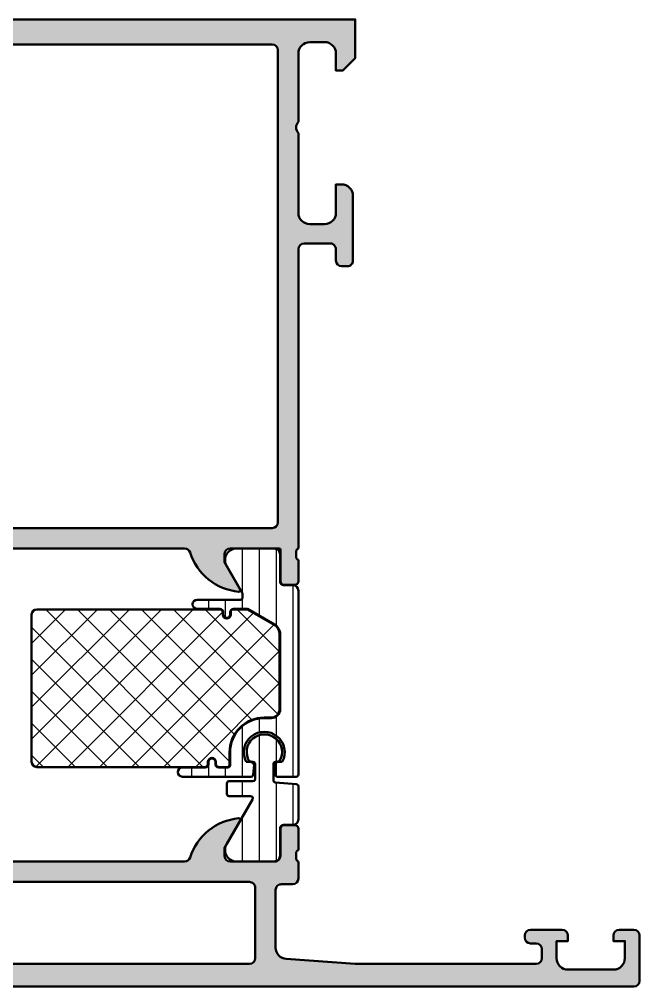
# Model space of a CAD drawing. Extents: x -30 to 78, y 0 to 85.
# Drawn here: x 23.5 to 78, y 0 to 85 of the extents above; entities that cross this region are included whole.
import ezdxf

# ---------------------------------------------------------------- set-up
doc = ezdxf.new("R2010")
doc.units = 0
for name, color, linetype, lineweight in [('0S-Alu contour', 7, 'Continuous', 50), ('0S-Alu hatch', 252, 'Continuous', 25), ('0S-Plastic contour', 254, 'Continuous', 50), ('0S-Plastic hatch', 253, 'Continuous', 25), ('0S-PT contour', 91, 'Continuous', 50), ('0S-PT hatch', 103, 'Continuous', 25)]:
    doc.layers.add(name, color=color, linetype=linetype, lineweight=lineweight)
pattern_1 = [(90, (0, 0), (-1.4859, 0), [])]

# ---------------------------------------------------------------- blocks, each defined once
blk = doc.blocks.new('375310__9A514307_B921_4248_928E_A58CED2AF7BE_')
at = {"layer": '0S-Alu hatch'}
h = blk.add_hatch(color=256, dxfattribs=at)
edge = h.paths.add_edge_path()
edge.add_arc((-28.50002094818807, 83.50002094818805), 1.499979051958224, 89.99919982698273, 180.0008001731317)
edge.add_line((-30.00000000000002, 83.49999999999702), (-30.00000000000002, 79))
edge.add_arc((-29.49997331996971, 79.00002668003032), 0.5000266807420884, 180.0030571432409, 269.9969428568634)
edge.add_line((-29.50000000000003, 78.50000000000001), (-28.19998168945316, 78.5))
edge.add_arc((-28.19997136934261, 78.99998967988945), 0.4999896799959604, 269.9988173780336, 360.0011826222799)
edge.add_line((-27.69998168945316, 79.00000000000004), (-27.69998168945316, 79.5))
edge.add_line((-27.69998168945316, 79.5), (-28.69998168945315, 79.5))
edge.add_line((-28.69998168945315, 79.5), (-28.69998168945315, 81.79998779296875))
edge.add_ellipse((-27.7000380926278, 81.80004419614339), major_axis=(-0.9999435984161058, 0), ratio=1, start_angle=-90.00323184614109, end_angle=0.0032318460986857644, ccw=False)
edge.add_line((-27.69998168945316, 82.79998779296875), (-23.69998168945315, 82.79998779296875))
edge.add_ellipse((-23.69997606790804, 81.79999341451386), major_axis=(-0.999994378470687, 0), ratio=1, start_angle=179.9996779066076, end_angle=270.00032209261985, ccw=False)
edge.add_line((-22.69998168945315, 81.79998779295526), (-22.69998168945315, 79.5))
edge.add_line((-22.69998168945315, 79.5), (-23.69998168945315, 79.5))
edge.add_line((-23.69998168945315, 79.5), (-23.69998168945315, 79))
edge.add_arc((-23.19999200956369, 78.99998967988947), 0.4999896799959737, 179.9988173777201, 270.0011826219647)
edge.add_line((-23.19998168945315, 78.5), (-20.50000000000003, 78.5))
edge.add_ellipse((-20.49997947233244, 78.00002052766759), major_axis=(-0.4999794727538154, 0), ratio=1, start_angle=179.9976476060077, end_angle=270.0023523940098, ccw=False)
edge.add_line((-20.00000000000003, 78.00000000000014), (-20.00000000000003, 70.49999999999999))
edge.add_arc((-19.4999758602451, 70.50002413975494), 0.500024140337627, 180.0027660783855, 269.9972339213987)
edge.add_line((-19.5, 70.00000000000001), (-18.19998168945315, 70))
edge.add_arc((-18.19996880787697, 70.4999871184238), 0.4999871185897568, 269.9985238420723, 360.0014761578453)
edge.add_line((-17.69998168945315, 70.49999999999928), (-17.69998168945315, 71))
edge.add_line((-17.69998168945315, 71), (-18.69998168945315, 71))
edge.add_line((-18.69998168945315, 71), (-18.69998168945315, 72.49999999999999))
edge.add_ellipse((-17.69999824312259, 72.50001655366943), major_axis=(-0.9999834464675711, 0), ratio=1, start_angle=-90.00094847109602, end_angle=0.0009484710503215865, ccw=False)
edge.add_line((-17.69998168945314, 73.49999999999999), (-13.69998168945315, 73.5))
edge.add_ellipse((-13.70001450311283, 72.49996718634033), major_axis=(-1.000032814198022, 0), ratio=1, start_angle=180.0018800225579, end_angle=269.9981199774813, ccw=False)
edge.add_line((-12.69998168945316, 72.5000000000007), (-12.69998168945317, 71))
edge.add_line((-12.69998168945317, 71), (-13.69998168945317, 71))
edge.add_line((-13.69998168945317, 71), (-13.69998168945317, 70.5))
edge.add_arc((-13.19999457102933, 70.49998711842383), 0.499987118589771, 179.9985238419079, 270.0014761579228)
edge.add_line((-13.19998168945319, 70), (-11.89999389648441, 70))
edge.add_arc((-11.89998101490823, 70.4999871184238), 0.499987118589755, 269.9985238420723, 360.0014761578453)
edge.add_line((-11.39999389648442, 70.49999999999928), (-11.39999389648441, 72.99998474121092))
edge.add_ellipse((-10.89999370884344, 72.99998455356996), major_axis=(-0.50000018764101, 0), ratio=1, start_angle=270.00002150206535, end_angle=359.9999785025289, ccw=False)
edge.add_line((-10.89999389648443, 73.49998474121092), (-5.500000000000056, 73.49998474121092))
edge.add_ellipse((-5.499990037868124, 72.99999470334284), major_axis=(-0.499990037967348, 0), ratio=1, start_angle=179.9988584005522, end_angle=270.00114159897475, ccw=False)
edge.add_line((-5.000000000000024, 72.99998474120956), (-5.000000000000014, 65.69999694824216))
edge.add_arc((-4.499947417630437, 65.70004953061176), 0.5000525851341845, 180.0060248621259, 269.9939751379149)
edge.add_line((-4.500000000000042, 65.19999694824217), (-2.000000000000028, 65.19999694824217))
edge.add_line((-2.000000000000028, 65.19999694824217), (-2.000000000000028, 58.5))
edge.add_ellipse((-2.52497579233249, 58), major_axis=(-0.7249824705019403, 0), ratio=1, start_angle=136.3958616163873, end_angle=223.6041383836129, ccw=False)
edge.add_line((-2.000000000000026, 57.5), (-2.000000000000028, 53))
edge.add_ellipse((-2.524975792332512, 52.5), major_axis=(-0.7249824705019556, 0), ratio=1, start_angle=136.3958616163883, end_angle=223.6041383836118, ccw=False)
edge.add_line((-2.000000000000028, 52), (-2.000000000000042, 38.50007519909436))
edge.add_ellipse((-2.078836446543077, 38.23255460710125), major_axis=(-0.2788950563274183, 0), ratio=1, start_angle=178.8354106259013, end_angle=253.5801235805088, ccw=False)
edge.add_line((-1.799999000000042, 38.22688619910287), (-1.799999000000042, 37.77329219910286))
edge.add_ellipse((-2.078867095643201, 37.7676315396258), major_axis=(-0.2789255417371403, 0), ratio=1, start_angle=106.4245945553532, end_angle=181.1628700728862, ccw=False)
edge.add_line((-2.000000000000042, 37.50008819910287), (-2.000000000000056, 35.62007719909437))
edge.add_arc((-1.700000000000059, 35.62007719909436), 0.2999999999999971, 180, 270)
edge.add_line((-1.700000000000059, 35.32007719909437), (-0.7200256809572636, 35.32007719909436))
edge.add_arc((-0.7200256809572636, 35.62007719909437), 0.3000000000000114, 270, 360)
edge.add_line((-0.4200256809572523, 35.62007719909437), (-0.4200256809572807, 38.38007519909435))
edge.add_ellipse((-0.3001008800516202, 38.38007519909432), major_axis=(-0.1199248009056604, 0), ratio=1, start_angle=269.999999999998, end_angle=360, ccw=False)
edge.add_line((-0.3001008800516161, 38.49999999999998), (4.000030517578082, 38.5))
edge.add_ellipse((4.000030517578087, 38.00000000000001), major_axis=(-0.4999999999999929, 0), ratio=1, start_angle=180, end_angle=270.0000000000006, ccw=False)
edge.add_line((4.500030517578082, 38), (4.500030517578096, 37.29999999999999))
edge.add_line((4.500030517578096, 37.29999999999999), (3.118535059955718, 34.90717967697246))
edge.add_arc((3.238150302226401, 34.83811978464832), 0.1381197846483158, 150.0000000000047, 275.6225775508003)
edge.add_arc((2.761807276404297, 39.67660886184761), 4.999999999999795, 275.622577550794, 342.2515836439304)
edge.add_ellipse((8.000020064953619, 38.0000033455928), major_axis=(-0.4999890250126799, 0), ratio=1, start_angle=270.0000000000002, end_angle=342.25158364392877, ccw=False)
edge.add_line((8.000020064953617, 38.49999237060549), (38.00001045262445, 38.49999237060546))
edge.add_ellipse((38.0000104526244, 38.00000334559283), major_axis=(-0.4999890250126242, 0), ratio=1, start_angle=197.7484163560657, end_angle=269.9999999999943, ccw=False)
edge.add_arc((43.23822324117371, 39.67660886184765), 4.99999999999984, 197.7484163560703, 264.3774224492069)
edge.add_arc((42.76188021535167, 34.83811978464829), 0.1381197846482885, 264.3774224492044, 389.9999999999987)
edge.add_line((42.88149545762233, 34.90717967697243), (41.49999999999997, 37.3))
edge.add_line((41.49999999999997, 37.3), (41.49999999999997, 38))
edge.add_ellipse((41.99999999999998, 37.99999999999999), major_axis=(-0.5000000000000142, 0), ratio=1, start_angle=270.0000000000008, end_angle=360, ccw=False)
edge.add_line((41.99999999999998, 38.50000000000001), (46.30013139762968, 38.5))
edge.add_ellipse((46.30013139762968, 38.38007519909434), major_axis=(-0.1199248009056646, 0), ratio=1, start_angle=180, end_angle=269.9999999999966, ccw=False)
edge.add_line((46.42005619853533, 38.38007519909434), (46.42005619853533, 35.62007719909437))
edge.add_arc((46.72005619853535, 35.62007719909437), 0.3000000000000105, 180, 270)
edge.add_line((46.72005619853535, 35.32007719909436), (47.70003051757811, 35.32007719909436))
edge.add_arc((47.7000305175781, 35.62007719909437), 0.3000000000000114, 270.0000000000013, 360)
edge.add_line((48.00003051757812, 35.62007719909437), (48.00003051757812, 37.50008819910288))
edge.add_ellipse((48.07889761322129, 37.76763153962581), major_axis=(-0.2789255417371423, 0), ratio=1, start_angle=-1.1628700728879835, end_angle=73.57540544464621, ccw=False)
edge.add_line((47.80002951757813, 37.77329219910288), (47.80002951757812, 38.22688619910289))
edge.add_ellipse((48.07882441711607, 38.23255374217516), major_axis=(-0.2788525005318248, 0), ratio=1, start_angle=-73.580123580507, end_angle=1.1645893740957263, ccw=False)
edge.add_line((47.99999999999997, 38.50003351396951), (47.99999999999997, 64.80001068115234))
edge.add_ellipse((48.50004355943127, 64.79996712172104), major_axis=(-0.5000435613285635, 0), ratio=1, start_angle=270.0049911083112, end_angle=359.9950088916195, ccw=False)
edge.add_line((48.49999999999997, 65.30001068115234), (50.79998779296872, 65.30001068115234))
edge.add_ellipse((50.80003856690288, 64.80006145508649), major_axis=(-0.4999492286441056, 0), ratio=1, start_angle=179.9941811448115, end_angle=270.00581885514515, ccw=False)
edge.add_line((51.29998779296872, 64.80001068115199), (51.29998779296872, 63.80001068115234))
edge.add_arc((51.80003518638221, 63.80005807456583), 0.5000473956594107, 180.0054303704153, 269.9945696296045)
edge.add_line((51.79998779296872, 63.30001068115234), (52.29998779296872, 63.30001068115234))
edge.add_arc((52.30003474688096, 63.7999637272401), 0.4999530482926306, 269.9946189726885, 360.0053810273283)
edge.add_line((52.79998779296872, 63.80001068115249), (52.79998779296872, 69.50000762939453))
edge.add_arc((51.80004229517116, 69.50005450258917), 0.9999454988961675, 359.9973142174056, 450.0031229163782)
edge.add_line((51.79998779296872, 70.5), (51.29998779296872, 70.5))
edge.add_line((51.29998779296872, 70.5), (51.29998779296872, 68.00000762939455))
edge.add_ellipse((50.30002373348253, 67.99997168888072), major_axis=(-0.9999640601320793, 0), ratio=1, start_angle=89.99794068623362, end_angle=180.0020593137158, ccw=False)
edge.add_line((50.29998779296872, 67.00000762939453), (48.99999999999997, 67.00000762939453))
edge.add_ellipse((49.0000000353033, 68.00000766469785), major_axis=(-1.000000035303316, 0), ratio=1, start_angle=-2.091309795559937e-06, end_angle=89.99999797726872, ccw=False)
edge.add_line((47.99999999999997, 68.00000770119809), (47.99999999999997, 75))
edge.add_ellipse((48.52501950491387, 75.5), major_axis=(-0.7250141243727902, 0), ratio=1, start_angle=-43.60175592635392, end_angle=43.60175592635392, ccw=False)
edge.add_line((47.99999999999997, 76), (47.99999999999997, 82))
edge.add_ellipse((49.00000950475102, 81.99999049524897), major_axis=(-1.000009504796218, 0), ratio=1, start_angle=270.0005445769443, end_angle=359.99945542223486, ccw=False)
edge.add_line((48.99999999999997, 83), (50.29998779296872, 83))
edge.add_ellipse((50.30003676644987, 82.00004897348116), major_axis=(-0.9999510277181028, 0), ratio=1, start_angle=179.9971938887644, end_angle=270.00280611120115, ccw=False)
edge.add_line((51.29998779296872, 81.99999999999942), (51.29998779296872, 80.5))
edge.add_line((51.29998779296872, 80.5), (51.90002441406247, 80.5))
edge.add_line((51.90002441406247, 80.5), (52.99999999999997, 81.59997558593749))
edge.add_line((52.99999999999997, 81.59997558593749), (52.99999999999997, 85))
edge.add_line((52.99999999999997, 85), (-28.50000000000001, 85))
edge = h.paths.add_edge_path()
edge.add_ellipse((-20.39997229062388, 82.29996618710823), major_axis=(-0.5000216063273192, 0), ratio=1, start_angle=270.002475742259, end_angle=359.99752425765945, ccw=False)
edge.add_line((-20.3999938964844, 82.79998779296875), (-5.500000000000028, 82.79998779296875))
edge.add_ellipse((-5.499755161839118, 82.30023263112967), major_axis=(-0.499755221814187, 0), ratio=1, start_angle=179.9719298703978, end_angle=270.0280701296009, ccw=False)
edge.add_line((-5.000000000000028, 82.29998779296876), (-5.000000000000021, 75.79998779296876))
edge.add_ellipse((-5.499755161839118, 75.79974295480784), major_axis=(-0.499755221814187, 0), ratio=1, start_angle=89.9719298703991, end_angle=180.0280701296023, ccw=False)
edge.add_line((-5.500000000000028, 75.29998779296875), (-17.69998168945314, 75.29998779296876))
edge.add_ellipse((-17.69996587499508, 75.80000360742683), major_axis=(-0.5000158147081559, 0), ratio=1, start_angle=0.00181214617907699, end_angle=89.99818785391352, ccw=False)
edge.add_line((-18.19998168945315, 75.79998779296875), (-18.19998168945316, 79.29998779295525))
edge.add_arc((-19.19997606790805, 79.29999341451384), 0.9999943784706994, 359.9996779066075, 450.0003220926192)
edge.add_line((-19.19998168945315, 80.29998779296875), (-20.39999389648439, 80.29998779296875))
edge.add_ellipse((-20.39994103488215, 80.800040654571), major_axis=(-0.5000528643963099, 0), ratio=1, start_angle=0.0060568530003024534, end_angle=89.993943146959, ccw=False)
edge.add_line((-20.8999938964844, 80.79998779296876), (-20.8999938964844, 82.29998779296947))
edge = h.paths.add_edge_path()
edge.add_ellipse((-2.700226527614034, 82.30023263112963), major_axis=(-0.4997552218142097, 0), ratio=1, start_angle=-90.02807012959761, end_angle=0.028070129589309545, ccw=False)
edge.add_line((-2.699981689453153, 82.79998779296875), (45.70001220703121, 82.79998779296875))
edge.add_ellipse((45.70000066626688, 82.29997625220439), major_axis=(-0.5000115408975294, 0), ratio=1, start_angle=180.0013224435664, end_angle=269.99867755634614, ccw=False)
edge.add_line((46.20001220703122, 82.29998779296876), (46.20001220703121, 40.79999542236311))
edge.add_ellipse((45.6999850333648, 40.80002259602969), major_axis=(-0.5000271744047784, 0), ratio=1, start_angle=90.00311370357468, end_angle=179.9968862964078, ccw=False)
edge.add_line((45.70001220703121, 40.29999542236327), (0.3000183105468324, 40.29999542236327))
edge.add_ellipse((0.3000184981878249, 40.79999561000426), major_axis=(-0.5000001876410206, 0), ratio=1, start_angle=2.149747109569944e-05, end_angle=89.9999784979342, ccw=False)
edge.add_line((-0.1999816894531534, 40.79999542236328), (-0.1999816894531534, 48.79999542236328))
edge.add_line((-0.1999816894531534, 48.79999542236328), (0.4999999999999716, 49.50000000000001))
edge.add_line((0.4999999999999716, 49.50000000000001), (0.4999999999999716, 60.50000000000001))
edge.add_line((0.4999999999999716, 60.50000000000001), (-0.1999816894531534, 61.19999694824219))
edge.add_line((-0.1999816894531534, 61.19999694824219), (-0.1999816894531465, 65.90000000000524))
edge.add_arc((-1.200003307412458, 65.89997838204069), 1.000021618192975, 0.0012385913539571, 89.99876140894611)
edge.add_line((-1.199981689453153, 66.9), (-2.699981689453139, 66.89999999999999))
edge.add_ellipse((-2.699994571029321, 67.39998711842382), major_axis=(-0.499987118589771, 0), ratio=1, start_angle=-0.0014761580922026951, end_angle=90.0014761579277, ccw=False)
edge.add_line((-3.199981689453153, 67.39999999999999), (-3.199981689453154, 82.29998779296884))
at = {"layer": '0S-Alu contour', "color": 7}
for points in [[(51.29998779296872, 81.99999999999942), (51.29998779296872, 80.5), (51.90002441406247, 80.5), (52.99999999999997, 81.59997558593749), (52.99999999999997, 85), (-28.50000000000001, 85)], [(-2.699981689453153, 82.79998779296875), (45.70001220703121, 82.79998779296875)], [(48.99999999999997, 83), (50.29998779296872, 83)], [(46.20001220703122, 82.29998779296876), (46.20001220703121, 40.79999542236311)], [(47.99999999999997, 76), (47.99999999999997, 82)], [(47.99999999999997, 68.00000770119809), (47.99999999999997, 75)], [(51.79998779296872, 70.5), (51.29998779296872, 70.5), (51.29998779296872, 68.00000762939455)], [(52.79998779296872, 63.80001068115249), (52.79998779296872, 69.50000762939453)], [(50.29998779296872, 67.00000762939453), (48.99999999999997, 67.00000762939453)], [(47.99999999999997, 38.50003351396951), (47.99999999999997, 64.80001068115234)], [(48.49999999999997, 65.30001068115234), (50.79998779296872, 65.30001068115234)], [(51.29998779296872, 64.80001068115199), (51.29998779296872, 63.80001068115234)], [(51.79998779296872, 63.30001068115234), (52.29998779296872, 63.30001068115234)], [(45.70001220703121, 40.29999542236327), (0.300018310546832, 40.29999542236327)], [(8.000020064953617, 38.49999237060549), (38.00001045262445, 38.49999237060546)], [(41.99999999999998, 38.50000000000001), (46.30013139762968, 38.5)], [(46.42005619853533, 38.38007519909434), (46.42005619853533, 35.62007719909437)], [(42.88149545762233, 34.90717967697243), (41.49999999999997, 37.3), (41.49999999999997, 38)], [(47.80002951757813, 37.77329219910288), (47.80002951757812, 38.22688619910289)], [(48.00003051757812, 35.62007719909437), (48.00003051757812, 37.50008819910288)], [(46.72005619853535, 35.32007719909436), (47.70003051757811, 35.32007719909436)]]:
    blk.add_lwpolyline(points, dxfattribs=at)
at = {"layer": '0S-Alu contour', "color": 7, "extrusion": (0, 0, -1)}
for centre, radius, start, end in [((-45.70000066626688, 82.29997625220439), 0.5000115408975294, 90.00132244365388, 179.9986775564336), ((-49.00000950475102, 81.99999049524897), 1.000009504796218, 0.0005445777651292, 89.9994554230557), ((-50.30003676644987, 82.00004897348116), 0.9999510277181028, 89.99719388879888, 180.0028061112356), ((-48.52501950491387, 75.5), 0.7250141243727902, 316.3982440736461, 43.60175592635392), ((-49.0000000353033, 68.00000766469785), 1.000000035303316, 270.0000020227313, 2.0913097892e-06), ((-50.30002373348253, 67.99997168888072), 0.9999640601320793, 179.9979406862842, 270.0020593137665), ((-48.50004355943127, 64.79996712172104), 0.5000435613285635, 0.0049911083804904, 89.99500889168881), ((-50.80003856690288, 64.80006145508649), 0.4999492286441056, 89.99418114485486, 180.0058188551886), ((-45.6999850333648, 40.80002259602969), 0.5000271744047784, 180.0031137035923, 269.9968862964253), ((-38.0000104526244, 38.00000334559283), 0.4999890250126242, 90.0000000000057, 162.2515836439343), ((-41.99999999999998, 37.99999999999999), 0.5000000000000142, 0, 89.9999999999992), ((-46.30013139762968, 38.38007519909434), 0.1199248009056646, 90.0000000000034, 180), ((-48.07882441711607, 38.23255374217516), 0.2788525005318248, 358.8354106259043, 73.58012358050706), ((-48.07889761322129, 37.76763153962581), 0.2789255417371423, 286.4245945553538, 1.162870072888105)]:
    blk.add_arc(centre, radius, start, end, dxfattribs=at)
at = {"layer": '0S-Alu contour', "color": 7}
for centre, radius, start, end in [((51.80004229517116, 69.50005450258917), 0.9999454988961675, 359.9973142174056, 90.00312291637825), ((51.80003518638221, 63.80005807456583), 0.5000473956594107, 180.0054303704153, 269.9945696296045), ((52.30003474688096, 63.7999637272401), 0.4999530482926306, 269.9946189726885, 0.0053810273282649), ((43.23822324117371, 39.67660886184765), 4.99999999999984, 197.7484163560703, 264.3774224492069), ((42.76188021535167, 34.83811978464829), 0.1381197846482885, 264.3774224492044, 29.99999999999864), ((46.72005619853535, 35.62007719909437), 0.3000000000000105, 180, 270), ((47.7000305175781, 35.62007719909437), 0.3000000000000114, 270.0000000000013, 0)]:
    blk.add_arc(centre, radius, start, end, dxfattribs=at)
blk = doc.blocks.new('244461__0078C74A_C8FC_4D40_96A5_D11F577A9E8A___936E361C_1576_4B67_9354_2CA2E12B6F34_')
at = {"layer": '0S-Plastic hatch'}
h = blk.add_hatch(dxfattribs=at)
h.set_pattern_fill('ANSI31', color=256, scale=0.4680000000000001, angle=45, style=0)
h.set_pattern_definition(pattern_1)
edge = h.paths.add_edge_path()
edge.add_line((47.99999999999997, 34.79000300009986), (47.99999999999997, 18.65002250671386))
edge.add_line((47.99999999999997, 18.65002250671386), (47.97308349609372, 18.55010795593261))
edge.add_line((47.97308349609372, 18.55010795593261), (47.89991760253903, 18.47692680358886))
edge.add_line((47.89991760253903, 18.47692680358886), (47.79998779296872, 18.45001029968261))
edge.add_line((47.79998779296872, 18.45001029968261), (46.16998291015621, 18.45001029968261))
edge.add_line((46.16998291015621, 18.45001029968261), (46.07006835937497, 18.47692680358886))
edge.add_line((46.07006835937497, 18.47692680358886), (45.99690246582028, 18.55010795593261))
edge.add_line((45.99690246582028, 18.55010795593261), (45.96998596191403, 18.65002250671386))
edge.add_line((45.96998596191403, 18.65002250671386), (45.89999389648435, 19.45001029968261))
edge.add_line((45.89999389648435, 19.45001029968261), (45.94000244140622, 19.60015678405761))
edge.add_line((45.94000244140622, 19.60015678405761), (46.04986572265622, 19.71002006530761))
edge.add_line((46.04986572265622, 19.71002006530761), (46.2180023193359, 19.74999809265136))
edge.add_line((46.2180023193359, 19.74999809265136), (46.58656311035153, 19.74999809265136))
edge.add_arc((44.99999999999997, 20.59650078484448), 1.798262859266856, 331.9180754298219, 568.0819245701781)
edge.add_line((43.4134368896484, 19.74999809265136), (43.78199768066403, 19.74999809265136))
edge.add_line((43.78199768066403, 19.74999809265136), (43.95013427734371, 19.71002006530761))
edge.add_line((43.95013427734371, 19.71002006530761), (44.05999755859371, 19.60015678405761))
edge.add_line((44.05999755859371, 19.60015678405761), (44.09999084472653, 19.45001029968261))
edge.add_line((44.09999084472653, 19.45001029968261), (44.02999877929684, 18.65002250671386))
edge.add_line((44.02999877929684, 18.65002250671386), (44.00309753417966, 18.55010795593261))
edge.add_line((44.00309753417966, 18.55010795593261), (43.92993164062497, 18.47692680358886))
edge.add_line((43.92993164062497, 18.47692680358886), (43.83000183105465, 18.45001029968261))
edge.add_line((43.83000183105465, 18.45001029968261), (37.80000305175778, 18.45001029968261))
edge.add_ellipse((37.80000305175779, 18.85000419616699), major_axis=(-0.399993896484375, 0), ratio=1, start_angle=-90.00000000000102, end_angle=89.99999999999898, ccw=False)
edge.add_line((37.80000305175779, 19.24999809265136), (39.80000305175778, 19.24999809265136))
edge.add_line((39.80000305175778, 19.24999809265136), (39.94999694824216, 19.29015922546386))
edge.add_line((39.94999694824216, 19.29015922546386), (40.05981445312498, 19.39996147155761))
edge.add_line((40.05981445312498, 19.39996147155761), (40.1000061035156, 19.54998588562012))
edge.add_line((40.1000061035156, 19.54998588562012), (40.1000061035156, 19.74999809265136))
edge.add_ellipse((40.40000152587888, 19.74999809265136), major_axis=(-0.2999954223632812, 0), ratio=1, start_angle=180, end_angle=360, ccw=False)
edge.add_line((40.69999694824216, 19.74999809265136), (40.69999694824216, 19.54998588562011))
edge.add_line((40.69999694824216, 19.54998588562011), (40.74018859863278, 19.39996147155761))
edge.add_line((40.74018859863278, 19.39996147155761), (40.85000610351559, 19.29015922546386))
edge.add_line((40.85000610351559, 19.29015922546386), (40.99999999999996, 19.24999809265136))
edge.add_line((40.99999999999996, 19.24999809265136), (41.80000305175777, 19.24999809265136))
edge.add_line((41.80000305175777, 19.24999809265136), (41.89999389648434, 19.27679252624512))
edge.add_line((41.89999389648434, 19.27679252624512), (41.97320556640621, 19.34997367858886))
edge.add_line((41.97320556640621, 19.34997367858886), (41.99999999999997, 19.45001029968262))
edge.add_line((41.99999999999997, 19.45001029968262), (41.99999999999997, 20.59997367858886))
edge.add_ellipse((44.99993273230834, 20.6000409462805), major_axis=(-2.99993273306254, 0), ratio=1, start_angle=-90.00128474708322, end_angle=0.0012847472241901414, ccw=False)
edge.add_line((44.99999999999997, 23.59997367858886), (45.59999847412107, 23.59997367858886))
edge.add_arc((45.60080461122253, 24.39917064067952), 0.799197368659311, 269.9422066897786, 360.0610716947241)
edge.add_line((46.40000152587887, 24.40002250671391), (46.39998626708981, 30.96374320983886))
edge.add_arc((45.40005571273861, 30.96380713441111), 0.9999305563945116, 359.9963371374206, 420.0103377062295)
edge.add_line((45.89986473927479, 31.82986259141396), (43.52623244265346, 33.20000000009986))
edge.add_line((43.52623244265346, 33.20000000009986), (42.29999999999999, 33.20000000009986))
edge.add_arc((42.29999999999998, 32.90000000009988), 0.299999999999979, 89.99999999999864, 180)
edge.add_line((42.00000000000001, 32.90000000009988), (42.00000000000003, 32.70000000009999))
edge.add_ellipse((41.70000000000004, 32.70000000009996), major_axis=(-0.2999999999999971, 0), ratio=1, start_angle=0, end_angle=180, ccw=False)
edge.add_line((41.40000000000004, 32.70000000009996), (41.40000000000003, 32.90000000009986))
edge.add_arc((41.10000000009792, 32.90000000009985), 0.2999999999021119, 0, 90.00000000000136)
edge.add_line((41.10000000009791, 33.20000000000197), (39.1, 33.20000000009986))
edge.add_ellipse((39.1, 33.60000000009986), major_axis=(-0.4000000000000057, 0), ratio=1, start_angle=-90.00000000000102, end_angle=89.99999999999898, ccw=False)
edge.add_line((39.1, 34.00000000009987), (42.90000000000001, 34.00000000009987))
edge.add_arc((42.90000000000001, 34.20000000009988), 0.2000000000000073, 270, 360)
edge.add_line((43.10000000000003, 34.20000000009988), (43.10000000000003, 34.41474721315084))
edge.add_arc((42.6, 34.41474721315084), 0.5000000000000268, 0, 29.99995113626315)
edge.add_line((43.03301291510035, 34.66474684386319), (41.71451850190051, 36.95954700009986))
edge.add_ellipse((42.55577115089186, 37.50018192537702), major_axis=(-0.9999960709244858, 0), ratio=1, start_angle=-81.81839194809982, end_angle=32.727016099840284, ccw=False)
edge.add_line((42.4134605019005, 38.49000000009987), (45.89000200000024, 38.49000010568574))
edge.add_ellipse((45.89000463962531, 37.9900041282471), major_axis=(-0.4999959774456046, 0), ratio=1, start_angle=179.9996975182268, end_angle=270.00030248118424, ccw=False)
edge.add_line((46.39000061706394, 37.99000148861691), (46.38966866666692, 35.59000310568573))
edge.add_arc((46.68966866666693, 35.59000310568573), 0.3000000000000099, 180, 270)
edge.add_line((46.68966866666693, 35.29000310568572), (47.50000006514977, 35.29000300009986))
edge.add_ellipse((47.49999999999996, 34.79000300009986), major_axis=(-0.5000000000000043, 0), ratio=1, start_angle=180, end_angle=269.99999253438136, ccw=False)
at = {"layer": '0S-Plastic contour', "color": 7}
for points in [[(42.4134605019005, 38.49000000009987), (45.89000200000024, 38.49000010568574)], [(46.39000061706394, 37.99000148861691), (46.38966866666692, 35.59000310568573)], [(43.03301291510035, 34.66474684386319), (41.71451850190051, 36.95954700009986)], [(46.68966866666693, 35.29000310568572), (47.50000006514977, 35.29000300009986)], [(43.10000000000003, 34.20000000009988), (43.10000000000003, 34.41474721315084)], [(47.99999999999997, 34.79000300009986), (47.99999999999997, 18.65002250671386), (47.97308349609372, 18.55010795593261), (47.89991760253903, 18.47692680358886), (47.79998779296872, 18.45001029968261), (46.16998291015621, 18.45001029968261), (46.07006835937497, 18.47692680358886), (45.99690246582028, 18.55010795593261), (45.96998596191403, 18.65002250671386), (45.89999389648435, 19.45001029968261), (45.94000244140622, 19.60015678405761), (46.04986572265622, 19.71002006530761), (46.2180023193359, 19.74999809265136), (46.58656311035153, 19.74999809265136)], [(39.1, 34.00000000009987), (42.90000000000001, 34.00000000009987)], [(41.10000000009791, 33.20000000000197), (39.1, 33.20000000009986)], [(45.89986473927479, 31.82986259141396), (43.52623244265346, 33.20000000009986), (42.29999999999999, 33.20000000009986)], [(41.40000000000004, 32.70000000009996), (41.40000000000003, 32.90000000009986)], [(42.00000000000001, 32.90000000009988), (42.00000000000003, 32.70000000009999)], [(46.40000152587887, 24.40002250671391), (46.39998626708981, 30.96374320983886)], [(44.99999999999997, 23.59997367858886), (45.59999847412107, 23.59997367858886)], [(40.69999694824216, 19.74999809265136), (40.69999694824216, 19.54998588562011), (40.74018859863278, 19.39996147155761), (40.85000610351559, 19.29015922546386), (40.99999999999996, 19.24999809265136), (41.80000305175777, 19.24999809265136), (41.89999389648434, 19.27679252624512), (41.97320556640621, 19.34997367858886), (41.99999999999997, 19.45001029968262), (41.99999999999997, 20.59997367858886)], [(43.4134368896484, 19.74999809265136), (43.78199768066403, 19.74999809265136), (43.95013427734371, 19.71002006530761), (44.05999755859371, 19.60015678405761), (44.09999084472653, 19.45001029968261), (44.02999877929684, 18.65002250671386), (44.00309753417966, 18.55010795593261), (43.92993164062497, 18.47692680358886), (43.83000183105465, 18.45001029968261), (37.80000305175778, 18.45001029968261)], [(37.80000305175779, 19.24999809265136), (39.80000305175778, 19.24999809265136), (39.94999694824216, 19.29015922546386), (40.05981445312498, 19.39996147155761), (40.1000061035156, 19.54998588562012), (40.1000061035156, 19.74999809265136)]]:
    blk.add_lwpolyline(points, dxfattribs=at)
at = {"layer": '0S-Plastic contour', "color": 7, "extrusion": (0, 0, -1)}
for centre, radius, start, end in [((-42.55577115089186, 37.50018192537702), 0.9999960709244858, 327.2729839001597, 81.81839194809986), ((-45.89000463962531, 37.9900041282471), 0.4999959774456046, 89.99969751881575, 180.0003024817733), ((-47.49999999999996, 34.79000300009986), 0.5000000000000043, 90.00000746561861, 180), ((-39.1, 33.60000000009986), 0.4000000000000057, 270.000000000001, 90.00000000000102), ((-41.70000000000004, 32.70000000009996), 0.2999999999999971, 180, 0), ((-44.99993273230834, 20.6000409462805), 2.99993273306254, 359.9987152527758, 90.00128474708318), ((-40.40000152587888, 19.74999809265136), 0.2999954223632812, 0, 180), ((-37.80000305175779, 18.85000419616699), 0.399993896484375, 270.000000000001, 90.00000000000102)]:
    blk.add_arc(centre, radius, start, end, dxfattribs=at)
at = {"layer": '0S-Plastic contour', "color": 7}
for centre, radius, start, end in [((46.68966866666693, 35.59000310568573), 0.3000000000000099, 180, 270), ((42.90000000000001, 34.20000000009988), 0.2000000000000073, 270, 0), ((42.6, 34.41474721315084), 0.5000000000000268, 0, 29.99995113626315), ((41.10000000009792, 32.90000000009985), 0.2999999999021119, 0, 90.00000000000136), ((42.29999999999998, 32.90000000009988), 0.299999999999979, 89.99999999999864, 180), ((45.40005571273861, 30.96380713441111), 0.9999305563945116, 359.9963371374206, 60.01033770622953), ((45.60080461122253, 24.39917064067952), 0.799197368659311, 269.9422066897786, 0.0610716947241366), ((44.99999999999997, 20.59650078484448), 1.798262859266856, 331.9180754298219, 208.0819245701781)]:
    blk.add_arc(centre, radius, start, end, dxfattribs=at)
blk = doc.blocks.new('244461__5D02D130_BABB_4A7D_8B5C_636741EC7528___D5377754_7C6F_41AB_B17B_34DAF1EAC3BE_')
at = {"layer": '0S-Plastic hatch'}
h = blk.add_hatch(dxfattribs=at)
h.set_pattern_fill('ANSI31', color=256, scale=0.4680000000000001, angle=45, style=0)
h.set_pattern_definition(pattern_1)
edge = h.paths.add_edge_path()
edge.add_ellipse((47.49999999999998, 14.70999699999999), major_axis=(-0.4999999999999929, 0), ratio=1, start_angle=89.9999999999992, end_angle=180, ccw=False)
edge.add_line((47.49999999999997, 14.20999699999999), (46.68966866666663, 14.20999699999999))
edge.add_arc((46.68966866666663, 13.90999699999999), 0.3000000000000014, 90, 180)
edge.add_line((46.38966866666662, 13.90999699999999), (46.39000061706366, 11.50999861706369))
edge.add_ellipse((45.89000463962505, 11.50999597743861), major_axis=(-0.4999959774455833, 0), ratio=1, start_angle=89.99969751881412, end_angle=180.0003024817733, ccw=False)
edge.add_line((45.89000199999997, 11.00999999999999), (42.41346050190049, 11.00999999999999))
edge.add_ellipse((42.55577115089184, 11.99981807472284), major_axis=(-0.9999960709244723, 0), ratio=1, start_angle=-32.727016099840625, end_angle=81.81839194810101, ccw=False)
edge.add_line((41.71451850190049, 12.54045299999999), (43.97169621130607, 16.45000001028017))
edge.add_arc((43.79849112461391, 16.55), 0.2000000000000006, 330.000003400656, 450)
edge.add_line((43.79849112461391, 16.75), (41.90000915527341, 16.75))
edge.add_line((41.90000915527341, 16.75), (41.80008697509762, 16.77691650390625))
edge.add_line((41.80008697509762, 16.77691650390625), (41.72692108154294, 16.85009765625))
edge.add_line((41.72692108154294, 16.85009765625), (41.70000457763669, 16.95001220703124))
edge.add_line((41.70000457763669, 16.95001220703124), (41.70000457763669, 17.85000610351562))
edge.add_line((41.70000457763669, 17.85000610351562), (41.72691345214841, 17.94992065429687))
edge.add_line((41.72691345214841, 17.94992065429687), (41.80008697509762, 18.02310180664062))
edge.add_line((41.80008697509762, 18.02310180664062), (41.90000915527341, 18.05001831054687))
edge.add_line((41.90000915527341, 18.05001831054687), (44.0000076293945, 18.05001831054687))
edge.add_line((44.0000076293945, 18.05001831054687), (44.09992218017575, 18.07693481445312))
edge.add_line((44.09992218017575, 18.07693481445312), (44.17309570312497, 18.15008544921875))
edge.add_line((44.17309570312497, 18.15008544921875), (44.20000457763669, 18.24999999999999))
edge.add_line((44.20000457763669, 18.24999999999999), (44.20000457763669, 19.5500202178955))
edge.add_line((44.20000457763669, 19.5500202178955), (44.17309570312497, 19.64993476867675))
edge.add_line((44.17309570312497, 19.64993476867675), (44.09992218017575, 19.72311592102051))
edge.add_line((44.09992218017575, 19.72311592102051), (43.99999999999997, 19.75003242492675))
edge.add_line((43.99999999999997, 19.75003242492675), (43.68677831101552, 19.80901677143283))
edge.add_ellipse((45.00915518541871, 20.62034946413429), major_axis=(-1.5514320275805, 0), ratio=1, start_angle=148.7547296134058, end_angle=31.53083071226081, ccw=False)
edge.add_line((46.33555927533012, 19.81561750474108), (46.0000076293945, 19.75003242492675))
edge.add_line((46.0000076293945, 19.75003242492675), (45.90008544921872, 19.72311592102051))
edge.add_line((45.90008544921872, 19.72311592102051), (45.8269119262695, 19.64993476867675))
edge.add_line((45.8269119262695, 19.64993476867675), (45.80000305175778, 19.5500202178955))
edge.add_line((45.80000305175778, 19.5500202178955), (45.80000305175778, 18.1500244140625))
edge.add_line((45.80000305175778, 18.1500244140625), (45.8269119262695, 18.05007934570312))
edge.add_line((45.8269119262695, 18.05007934570312), (45.90008544921872, 17.97692871093749))
edge.add_line((45.90008544921872, 17.97692871093749), (45.99999999999996, 17.95001220703125))
edge.add_line((45.99999999999996, 17.95001220703125), (47.80000305175778, 17.79251098632812))
edge.add_line((47.80000305175778, 17.79251098632812), (47.89991760253903, 17.76559448242187))
edge.add_line((47.89991760253903, 17.76559448242187), (47.97309112548825, 17.69241333007812))
edge.add_line((47.97309112548825, 17.69241333007812), (47.99999999999971, 17.59249877929687))
edge.add_line((47.99999999999971, 17.59249877929687), (47.99999999999997, 14.70999699999999))
at = {"layer": '0S-Plastic contour', "color": 7}
for points in [[(43.79849112461391, 16.75), (41.90000915527341, 16.75), (41.80008697509762, 16.77691650390625), (41.72692108154294, 16.85009765625), (41.70000457763669, 16.95001220703124), (41.70000457763669, 17.85000610351562), (41.72691345214841, 17.94992065429687), (41.80008697509762, 18.02310180664062), (41.90000915527341, 18.05001831054687), (44.0000076293945, 18.05001831054687), (44.09992218017575, 18.07693481445312), (44.17309570312497, 18.15008544921875), (44.20000457763669, 18.24999999999999), (44.20000457763669, 19.5500202178955), (44.17309570312497, 19.64993476867675), (44.09992218017575, 19.72311592102051), (43.99999999999997, 19.75003242492675), (43.68677831101552, 19.80901677143283)], [(46.33555927533012, 19.81561750474108), (46.0000076293945, 19.75003242492675), (45.90008544921872, 19.72311592102051), (45.8269119262695, 19.64993476867675), (45.80000305175778, 19.5500202178955), (45.80000305175778, 18.1500244140625), (45.8269119262695, 18.05007934570312), (45.90008544921872, 17.97692871093749), (45.99999999999996, 17.95001220703125), (47.80000305175778, 17.79251098632812), (47.89991760253903, 17.76559448242187), (47.97309112548825, 17.69241333007812), (47.99999999999971, 17.59249877929687), (47.99999999999997, 14.70999699999999)], [(41.71451850190049, 12.54045299999999), (43.97169621130607, 16.45000001028017)], [(46.38966866666662, 13.90999699999999), (46.39000061706366, 11.50999861706369)], [(47.49999999999997, 14.20999699999999), (46.68966866666663, 14.20999699999999)], [(45.89000199999997, 11.00999999999999), (42.41346050190049, 11.00999999999999)]]:
    blk.add_lwpolyline(points, dxfattribs=at)
at = {"layer": '0S-Plastic contour', "color": 7, "extrusion": (0, 0, -1)}
for centre, radius, start, end in [((-45.00915518541871, 20.62034946413429), 1.5514320275805, 328.4691692877392, 211.2452703865943), ((-47.49999999999998, 14.70999699999999), 0.4999999999999929, 180, 270.0000000000008), ((-42.55577115089184, 11.99981807472284), 0.9999960709244723, 278.181608051899, 32.72701609984063), ((-45.89000463962505, 11.50999597743861), 0.4999959774455833, 179.9996975182267, 270.0003024811859)]:
    blk.add_arc(centre, radius, start, end, dxfattribs=at)
at = {"layer": '0S-Plastic contour', "color": 7}
for centre, radius, start, end in [((43.79849112461391, 16.55), 0.2000000000000006, 330.000003400656, 90), ((46.68966866666663, 13.90999699999999), 0.3000000000000014, 90, 180)]:
    blk.add_arc(centre, radius, start, end, dxfattribs=at)
blk = doc.blocks.new('396870__4DFFED90_7F7A_436E_9E97_AC7970BD2777_')
at = {"layer": '0S-PT hatch'}
h = blk.add_hatch(dxfattribs=at)
h.set_pattern_fill('ANSI37', color=256, scale=0.625, angle=90, style=0)
h.set_pattern_definition([(135, (0, 0), (-1.403165018917055, -1.403165018917055), []), (225, (0, 0), (1.403165018917055, -1.403165018917055), [])])
edge = h.paths.add_edge_path()
edge.add_arc((25.0006011372997, 32.70000000000195), 0.4500000000000171, 90, 180)
edge.add_line((24.55060113729968, 32.70000000000195), (24.55060113729968, 19.75024507800028))
edge.add_arc((25.00060113729958, 19.75024507800016), 0.4499999999998895, 180, 269.9990437979573)
edge.add_line((25.0005936273063, 19.30024507806294), (39.79342552156572, 19.29999820242987))
edge.add_line((39.79342552156572, 19.29999820242987), (39.92412033216665, 19.3349919706396))
edge.add_line((39.92412033216665, 19.3349919706396), (40.01498530460178, 19.42584431767909))
edge.add_line((40.01498530460178, 19.42584431767909), (40.0500061035156, 19.5565673605495))
edge.add_line((40.0500061035156, 19.5565673605495), (40.0500061035156, 19.74999809265136))
edge.add_ellipse((40.40000152587888, 19.74999809265136), major_axis=(-0.3499954223632784, 0), ratio=1, start_angle=180, end_angle=360, ccw=False)
edge.add_line((40.74999694824215, 19.74999809265136), (40.74999694824215, 19.55656736054949))
edge.add_line((40.74999694824215, 19.55656736054949), (40.78501774715597, 19.42584431767908))
edge.add_line((40.78501774715597, 19.42584431767908), (40.87588271959109, 19.3349919706396))
edge.add_line((40.87588271959109, 19.3349919706396), (41.00657794019306, 19.29999809265137))
edge.add_line((41.00657794019306, 19.29999809265137), (41.7934199599578, 19.29999809265136))
edge.add_line((41.7934199599578, 19.29999809265136), (41.87411703936866, 19.32162239777046))
edge.add_line((41.87411703936866, 19.32162239777046), (41.92837641816676, 19.37585915907011))
edge.add_line((41.92837641816676, 19.37585915907011), (41.94999999999565, 19.45659048166136))
edge.add_line((41.94999999999565, 19.45659048166136), (41.94999999924579, 20.60004094628051))
edge.add_ellipse((44.99993273233975, 20.60004094624908), major_axis=(-3.04993273309396, 0), ratio=1, start_angle=269.99999999941, end_angle=360, ccw=False)
edge.add_line((44.99993273237117, 23.64997367934304), (45.60002409850258, 23.64997367858883))
edge.add_arc((45.60080461122253, 24.39917064067952), 0.7491973686593026, 269.9403093301318, 360.0630723146303)
edge.add_line((46.35000152594181, 24.39999537162854), (46.34998626913056, 30.96380934273024))
edge.add_arc((45.40005172964846, 30.96380483453196), 0.9499345394927953, 0.0002719131678684, 60.0104764262929)
edge.add_line((45.87486856825004, 31.78655911079055), (43.51283735234258, 33.15000000009987))
edge.add_line((43.51283735234258, 33.15000000009987), (42.29999999999998, 33.15000000009987))
edge.add_arc((42.29999999999998, 32.90000000009989), 0.2499999999999787, 90, 180)
edge.add_line((42.05, 32.90000000009989), (42.05000000000003, 32.7000000001))
edge.add_ellipse((41.70000000000004, 32.70000000009999), major_axis=(-0.3499999999999943, 0), ratio=1, start_angle=0, end_angle=180, ccw=False)
edge.add_line((41.35000000000004, 32.70000000009999), (41.35000000000004, 32.90000000009987))
edge.add_arc((41.10000000000003, 32.90000000009985), 0.25, 0, 90)
edge.add_line((41.10000000000003, 33.15000000009985), (25.0006011372997, 33.15000000000197))
at = {"layer": '0S-PT contour', "color": 7}
for points in [[(24.55060113729968, 32.70000000000195), (24.55060113729968, 19.75024507800028)], [(41.10000000000003, 33.15000000009985), (25.0006011372997, 33.15000000000197)], [(41.35000000000004, 32.70000000009999), (41.35000000000004, 32.90000000009987)], [(42.05, 32.90000000009989), (42.05000000000003, 32.7000000001)], [(45.87486856825004, 31.78655911079055), (43.51283735234258, 33.15000000009987), (42.29999999999998, 33.15000000009987)], [(46.35000152594181, 24.39999537162854), (46.34998626913056, 30.96380934273024)], [(44.99993273237117, 23.64997367934304), (45.60002409850258, 23.64997367858883)], [(40.74999694824215, 19.74999809265136), (40.74999694824215, 19.55656736054949), (40.78501774715597, 19.42584431767908), (40.87588271959109, 19.3349919706396), (41.00657794019306, 19.29999809265137), (41.7934199599578, 19.29999809265136), (41.87411703936866, 19.32162239777046), (41.92837641816676, 19.37585915907011), (41.94999999999565, 19.45659048166136), (41.94999999924579, 20.60004094628051)], [(25.0005936273063, 19.30024507806294), (39.79342552156572, 19.29999820242987), (39.92412033216665, 19.3349919706396), (40.01498530460178, 19.42584431767909), (40.0500061035156, 19.5565673605495), (40.0500061035156, 19.74999809265136)]]:
    blk.add_lwpolyline(points, dxfattribs=at)
for centre, radius, start, end in [((25.0006011372997, 32.70000000000195), 0.4500000000000171, 90, 180), ((41.10000000000003, 32.90000000009985), 0.25, 0, 90), ((42.29999999999998, 32.90000000009989), 0.2499999999999787, 90, 180), ((45.40005172964846, 30.96380483453196), 0.9499345394927953, 0.0002719131678684, 60.0104764262929), ((45.60080461122253, 24.39917064067952), 0.7491973686593026, 269.9403093301318, 0.0630723146303955), ((25.00060113729958, 19.75024507800016), 0.4499999999998895, 180, 269.9990437979573)]:
    blk.add_arc(centre, radius, start, end, dxfattribs=at)
at = {"layer": '0S-PT contour', "color": 7, "extrusion": (0, 0, -1)}
for centre, radius, start, end in [((-41.70000000000004, 32.70000000009999), 0.3499999999999943, 180, 0), ((-44.99993273233975, 20.60004094624908), 3.04993273309396, 0, 90.00000000058999), ((-40.40000152587888, 19.74999809265136), 0.3499954223632784, 0, 180)]:
    blk.add_arc(centre, radius, start, end, dxfattribs=at)
blk = doc.blocks.new('183070__EF548BA3_2431_41BD_9622_ADF3426DFBB9_')
at = {"layer": '0S-Alu hatch'}
h = blk.add_hatch(color=256, dxfattribs=at)
edge = h.paths.add_edge_path()
edge.add_line((5, 8), (5, 0.5))
edge.add_arc((5.500013264499287, 0.5000132644992883), 0.5000132646752306, 180.0015199592933, 269.9984800406703)
edge.add_line((5.5, 0), (77.5, 0))
edge.add_arc((77.5, 0.5), 0.5, 270, 360)
edge.add_line((78, 0.5), (78, 4.5))
edge.add_arc((77.5, 4.5), 0.5000000000000009, 0, 90)
edge.add_line((77.5, 5), (76.2, 4.999999999999999))
edge.add_arc((76.2, 4.499999999999999), 0.5, 90, 180)
edge.add_line((75.7, 4.499999999999999), (75.7, 3.999999999999999))
edge.add_line((75.7, 3.999999999999999), (76.7, 3.999999999999998))
edge.add_line((76.7, 3.999999999999998), (76.7, 2.499999999999999))
edge.add_ellipse((75.70000000000002, 2.499999999999989), major_axis=(-0.9999999999999857, 0), ratio=1, start_angle=89.9999999999992, end_angle=180, ccw=False)
edge.add_line((75.7, 1.499999999999999), (71.7, 1.499999999999998))
edge.add_ellipse((71.69999999999999, 2.499999999999988), major_axis=(-0.9999999999999895, 0), ratio=1, start_angle=0, end_angle=90.0000000000008, ccw=False)
edge.add_line((70.7, 2.499999999999998), (70.7, 3.999999999999999))
edge.add_line((70.7, 3.999999999999999), (71.7, 3.999999999999999))
edge.add_line((71.7, 3.999999999999999), (71.7, 4.5))
edge.add_arc((71.2, 4.5), 0.4999999999999992, 0, 90)
edge.add_line((71.2, 4.999999999999999), (68.4, 5))
edge.add_arc((68.4, 4.500000000000001), 0.4999999999999983, 90, 180)
edge.add_line((67.9, 4.500000000000001), (67.9, 4.299999999999999))
edge.add_arc((68.4, 4.299999999999998), 0.5, 180, 270)
edge.add_line((68.4, 3.799999999999998), (68.9, 3.799999999999999))
edge.add_ellipse((68.9, 3.300000000000004), major_axis=(-0.4999999999999952, 0), ratio=1, start_angle=180, end_angle=270, ccw=False)
edge.add_line((69.4, 3.299999999999998), (69.4, 2.499999999999999))
edge.add_ellipse((68.9, 2.499999999999994), major_axis=(-0.5, 0), ratio=1, start_angle=90, end_angle=180, ccw=False)
edge.add_line((68.9, 2), (52.99999999999999, 2))
edge.add_line((52.99999999999999, 2), (46.92875392986606, 2.433654439061505))
edge.add_ellipse((47, 3.431113208881327), major_axis=(-1.000000000000001, 0), ratio=1, start_angle=0, end_angle=85.91443950455613, ccw=False)
edge.add_line((46, 3.431113208881328), (46, 8.5))
edge.add_ellipse((46.49999999999999, 8.500000000000004), major_axis=(-0.4999999999999929, 0), ratio=1, start_angle=269.9999999999992, end_angle=360, ccw=False)
edge.add_line((46.5, 9), (47.5, 9))
edge.add_arc((47.5, 9.500000000000002), 0.5000000000000036, 270, 360)
edge.add_line((48, 9.500000000000002), (48, 11.00000000000002))
edge.add_ellipse((48.07883644654301, 11.26752059199311), major_axis=(-0.2788950563274009, 0), ratio=1, start_angle=-1.164589374097602, end_angle=73.5801235805119, ccw=False)
edge.add_line((47.79999899999999, 11.27318899999149), (47.79999899999999, 11.72678299999149))
edge.add_ellipse((48.07886709564318, 11.73244365946854), major_axis=(-0.2789255417371576, 0), ratio=1, start_angle=-73.57540544464263, end_angle=1.1628700728862214, ccw=False)
edge.add_line((48, 11.99998699999149), (48, 13.879998))
edge.add_arc((47.7, 13.879998), 0.2999999999999989, 0, 90)
edge.add_line((47.7, 14.179998), (46.7200256809572, 14.179998))
edge.add_arc((46.7200256809572, 13.879998), 0.3000000000000007, 90, 180)
edge.add_line((46.42002568095721, 13.879998), (46.42002568095721, 11.5))
edge.add_ellipse((45.92002568095721, 11.49999999999999), major_axis=(-0.4999999999999929, 0), ratio=1, start_angle=89.9999999999992, end_angle=180, ccw=False)
edge.add_line((45.92002568095721, 11), (42, 11))
edge.add_ellipse((42, 11.5), major_axis=(-0.5, 0), ratio=1, start_angle=0, end_angle=90, ccw=False)
edge.add_line((41.5, 11.5), (41.49999999999999, 12.19999999999997))
edge.add_line((41.49999999999999, 12.19999999999997), (42.88149545762236, 14.59282032302755))
edge.add_arc((42.76188021535171, 14.6618802153517), 0.1381197846482929, 329.9999999999976, 455.6225775507925)
edge.add_arc((43.23822324117381, 9.82339113815221), 4.999999999999978, 95.62257755079357, 162.2515836439299)
edge.add_ellipse((38.00000000000002, 11.50000000000001), major_axis=(-0.5000000000000141, 0), ratio=1, start_angle=89.9999999999983, end_angle=162.2515836439298, ccw=False)
edge.add_line((38, 11), (7.999999999999985, 11))
edge.add_ellipse((8.000000000000002, 11.50000000000001), major_axis=(-0.500000000000016, 0), ratio=1, start_angle=17.748416356067196, end_angle=89.99999999999818, ccw=False)
edge.add_arc((2.761776758826243, 9.823391138152244), 4.99999999999993, 17.74841635607014, 84.37742244920679)
edge.add_arc((3.238119784648318, 14.66188021535168), 0.1381197846483017, 84.37742244921073, 209.9999999999969)
edge.add_line((3.11850454237765, 14.59282032302754), (4.500000000000014, 12.2))
edge.add_line((4.500000000000014, 12.2), (4.5, 11.50000000000001))
edge.add_ellipse((4.000000000000002, 11.5), major_axis=(-0.4999999999999974, 0), ratio=1, start_angle=89.99999999999972, end_angle=180, ccw=False)
edge.add_line((4, 11), (0.0799743190428046, 11))
edge.add_ellipse((0.0799743190427933, 11.50000000000001), major_axis=(-0.500000000000016, 0), ratio=1, start_angle=0, end_angle=90.00000000000131, ccw=False)
edge.add_line((-0.4200256809572239, 11.50000000000001), (-0.4200256809572239, 13.87999799999999))
edge.add_arc((-0.7200256809571925, 13.879998), 0.2999999999999758, 0, 90)
edge.add_line((-0.7200256809571925, 14.17999799999997), (-1.699999999999988, 14.17999799999997))
edge.add_arc((-1.699999999999988, 13.87999799999997), 0.3000000000000114, 90, 180)
edge.add_line((-2, 13.87999799999997), (-2, 11.99998699999146))
edge.add_ellipse((-2.078867095643167, 11.73244365946851), major_axis=(-0.2789255417371627, 0), ratio=1, start_angle=178.8371299271126, end_angle=253.5754054446462, ccw=False)
edge.add_line((-1.799998999999985, 11.72678299999145), (-1.799998999999999, 11.27318899999146))
edge.add_ellipse((-2.078836446543006, 11.26752059199308), major_axis=(-0.2788950563273941, 0), ratio=1, start_angle=106.4198764194897, end_angle=181.1645893740998, ccw=False)
edge.add_line((-1.999999999999985, 10.99999999999999), (-2, 10.79999923706054))
edge.add_ellipse((-2.500000000000001, 10.79999923706055), major_axis=(-0.5000000000000018, 0), ratio=1, start_angle=90.00000000000023, end_angle=180, ccw=False)
edge.add_line((-2.5, 10.29999923706054), (-4.5, 10.29999923706054))
edge.add_arc((-4.499971103018381, 9.799970340078929), 0.5000288978166055, 90.00331115880611, 179.9966888411355)
edge.add_line((-5, 9.799999237061057), (-5, 8.999999999999986))
edge.add_arc((-4.499986730984389, 9.000013269015621), 0.5000132691916834, 180.0015204766631, 269.9984795231669)
edge.add_line((-4.499999999999985, 8.5), (4.5, 8.5))
edge.add_ellipse((4.500002359656179, 8.00000235965618), major_axis=(-0.4999976403493874, 0), ratio=1, start_angle=179.9997296016507, end_angle=270.00027039795646, ccw=False)
edge = h.paths.add_edge_path()
edge.add_ellipse((7.300003051757812, 8.699996948242191), major_axis=(-0.4999999999999965, 0), ratio=1, start_angle=270, end_angle=360, ccw=False)
edge.add_line((7.300003051757812, 9.199996948242188), (43.70000457763671, 9.199996948242186))
edge.add_ellipse((43.70000457763672, 8.699996948242186), major_axis=(-0.5, 0), ratio=1, start_angle=180, end_angle=270.0000000000008, ccw=False)
edge.add_line((44.20000457763672, 8.699996948242188), (44.20000457763672, 2.500000000000002))
edge.add_ellipse((43.70000457763672, 2.500000000000002), major_axis=(-0.5000000000000027, 0), ratio=1, start_angle=90, end_angle=180, ccw=False)
edge.add_line((43.70000457763672, 2), (7.300003051757812, 1.999999999999993))
edge.add_ellipse((7.300003051757812, 2.499999999999993), major_axis=(-0.5, 0), ratio=1, start_angle=0, end_angle=90, ccw=False)
edge.add_line((6.800003051757812, 2.499999999999986), (6.800003051757816, 8.699996948242191))
at = {"layer": '0S-Alu contour', "color": 7}
for points in [[(41.5, 11.5), (41.49999999999999, 12.19999999999997), (42.88149545762236, 14.59282032302755)], [(46.42002568095721, 13.879998), (46.42002568095721, 11.5)], [(47.7, 14.179998), (46.7200256809572, 14.179998)], [(48, 11.99998699999149), (48, 13.879998)], [(47.79999899999999, 11.27318899999149), (47.79999899999999, 11.72678299999149)], [(38, 11), (7.999999999999985, 11)], [(45.92002568095721, 11), (42, 11)], [(48, 9.500000000000002), (48, 11.00000000000002)], [(7.300003051757812, 9.199996948242188), (43.70000457763671, 9.199996948242186)], [(44.20000457763672, 8.699996948242188), (44.20000457763672, 2.500000000000002)], [(46.5, 9), (47.5, 9)], [(46, 3.431113208881328), (46, 8.5)], [(67.9, 4.500000000000001), (67.9, 4.299999999999999)], [(71.2, 4.999999999999999), (68.4, 5)], [(70.7, 2.499999999999998), (70.7, 3.999999999999999), (71.7, 3.999999999999999), (71.7, 4.5)], [(75.7, 4.499999999999999), (75.7, 3.999999999999999), (76.7, 3.999999999999998), (76.7, 2.499999999999999)], [(77.5, 5), (76.2, 4.999999999999999)], [(78, 0.5), (78, 4.5)], [(68.4, 3.799999999999998), (68.9, 3.799999999999999)], [(69.4, 3.299999999999998), (69.4, 2.499999999999999)], [(43.70000457763672, 2), (7.300003051757812, 1.999999999999993)], [(68.9, 2), (52.99999999999999, 2), (46.92875392986606, 2.433654439061505)], [(75.7, 1.499999999999999), (71.7, 1.499999999999998)], [(5.5, 0), (77.5, 0)]]:
    blk.add_lwpolyline(points, dxfattribs=at)
for centre, radius, start, end in [((43.23822324117381, 9.82339113815221), 4.999999999999978, 95.62257755079357, 162.2515836439299), ((42.76188021535171, 14.6618802153517), 0.1381197846482929, 329.9999999999976, 95.62257755079256), ((46.7200256809572, 13.879998), 0.3000000000000007, 90, 180), ((47.7, 13.879998), 0.2999999999999989, 0, 90), ((47.5, 9.500000000000002), 0.5000000000000036, 270, 0), ((68.4, 4.500000000000001), 0.4999999999999983, 90, 180), ((68.4, 4.299999999999998), 0.5, 180, 270), ((71.2, 4.5), 0.4999999999999992, 0, 90), ((76.2, 4.499999999999999), 0.5, 90, 180), ((77.5, 4.5), 0.5000000000000009, 0, 90), ((77.5, 0.5), 0.5, 270, 0)]:
    blk.add_arc(centre, radius, start, end, dxfattribs=at)
at = {"layer": '0S-Alu contour', "color": 7, "extrusion": (0, 0, -1)}
for centre, radius, start, end in [((-48.07886709564318, 11.73244365946854), 0.2789255417371576, 358.8371299271138, 73.57540544464266), ((-38.00000000000002, 11.50000000000001), 0.5000000000000141, 197.7484163560702, 270.0000000000017), ((-42, 11.5), 0.5, 270, 0), ((-45.92002568095721, 11.49999999999999), 0.4999999999999929, 180, 270.0000000000008), ((-48.07883644654301, 11.26752059199311), 0.2788950563274009, 286.4198764194881, 1.16458937409755), ((-43.70000457763672, 8.699996948242186), 0.5, 89.9999999999992, 180), ((-46.49999999999999, 8.500000000000004), 0.4999999999999929, 0, 90.00000000000081), ((-47, 3.431113208881327), 1.000000000000001, 274.0855604954439, 0), ((-68.9, 3.300000000000004), 0.4999999999999952, 90, 180), ((-43.70000457763672, 2.500000000000002), 0.5000000000000027, 180, 270), ((-68.9, 2.499999999999994), 0.5, 180, 270), ((-71.69999999999999, 2.499999999999988), 0.9999999999999895, 269.9999999999992, 0), ((-75.70000000000002, 2.499999999999989), 0.9999999999999857, 180, 270.0000000000008)]:
    blk.add_arc(centre, radius, start, end, dxfattribs=at)
blk = doc.blocks.new('396870__FEF99173_AF5F_4033_A74A_9219B52880F1_')
at = {"layer": '0S-Alu contour', "color": 7}
for name in ['375310__9A514307_B921_4248_928E_A58CED2AF7BE_', '183070__EF548BA3_2431_41BD_9622_ADF3426DFBB9_']:
    blk.add_blockref(name, (0, 0), dxfattribs=at)
at = {"layer": '0S-Plastic contour', "color": 7}
for name in ['244461__0078C74A_C8FC_4D40_96A5_D11F577A9E8A___936E361C_1576_4B67_9354_2CA2E12B6F34_', '244461__5D02D130_BABB_4A7D_8B5C_636741EC7528___D5377754_7C6F_41AB_B17B_34DAF1EAC3BE_']:
    blk.add_blockref(name, (0, 0), dxfattribs=at)
at = {"layer": '0S-PT contour', "color": 7}
blk.add_blockref('396870__4DFFED90_7F7A_436E_9E97_AC7970BD2777_', (0, 0), dxfattribs=at)

msp = doc.modelspace()

# ---------------------------------------------------------------- block references
at = {"layer": '0S-Alu contour', "color": 7}
msp.add_blockref('396870__FEF99173_AF5F_4033_A74A_9219B52880F1_', (0, 0), dxfattribs=at)

doc.saveas('drawing.dxf')
